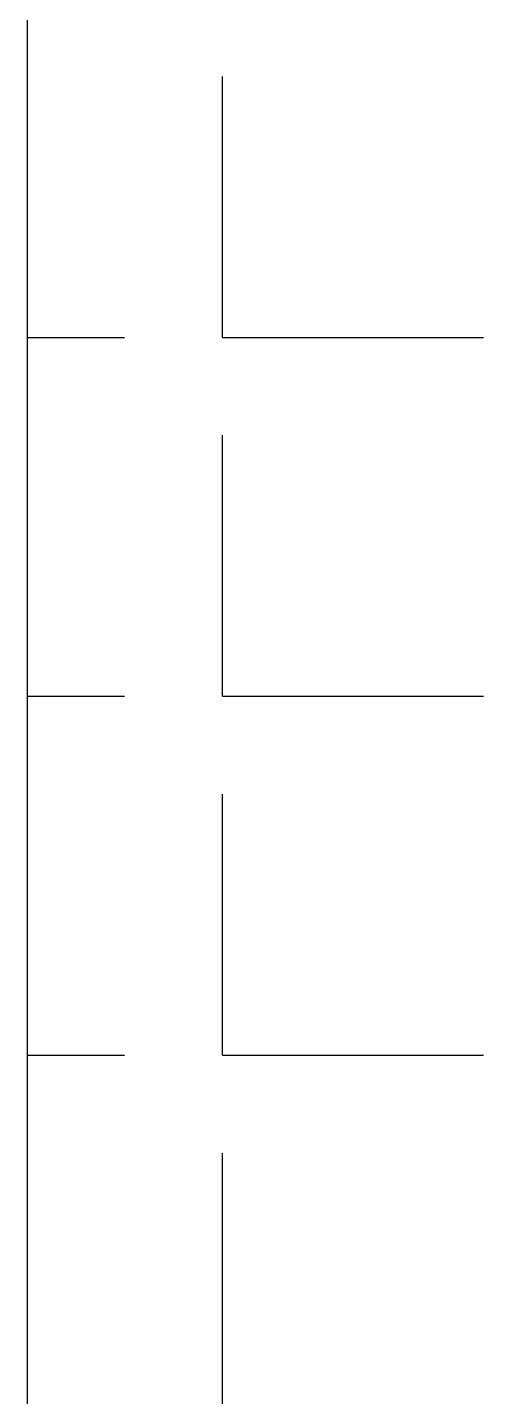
# Model space of a CAD drawing. Extents: x 3627 to 4221, y 1255 to 1675.
# Drawn here: x 4049.91 to 4056.9, y 1422.08 to 1443.07 of the extents above; entities that cross this region are included whole.
import ezdxf

# ---------------------------------------------------------------- set-up
doc = ezdxf.new("R2010")
doc.units = 0
doc.header["$LTSCALE"] = 7
doc.header["$MEASUREMENT"] = 0
doc.layers.add('HT', color=3, linetype='CONTINUOUS')

msp = doc.modelspace()

# ---------------------------------------------------------------- linework, layer by layer
at = {"layer": 'HT', "ltscale": 0.5}
for p, q in [((4049.914, 1281.848), (4049.914, 1631.848)), ((4052.902, 1438.315), (4052.902, 1442.315)), ((4049.914, 1438.315), (4051.402, 1438.315)), ((4052.902, 1438.315), (4056.902, 1438.315)), ((4052.902, 1432.815), (4052.902, 1436.815)), ((4049.914, 1432.815), (4051.402, 1432.815)), ((4052.902, 1432.815), (4056.902, 1432.815)), ((4052.902, 1427.315), (4052.902, 1431.315)), ((4049.914, 1427.315), (4051.402, 1427.315)), ((4052.902, 1427.315), (4056.902, 1427.315)), ((4052.902, 1421.815), (4052.902, 1425.815))]:
    msp.add_line(p, q, dxfattribs=at)

doc.saveas('drawing.dxf')
